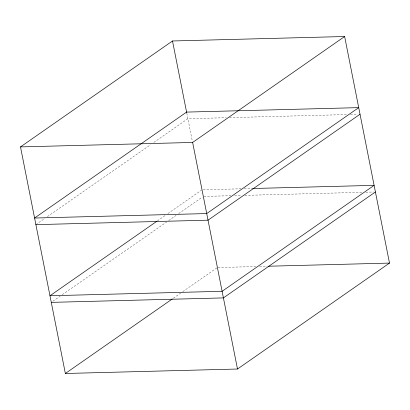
<?xml version="1.0" encoding="UTF-8"?>
<svg xmlns="http://www.w3.org/2000/svg" width="410" height="410" viewBox="0 0 410 410"><rect width="100%" height="100%" fill="white"/><g stroke="black" fill="none" stroke-linecap="round" stroke-linejoin="round"><path stroke-width="0.31" stroke-dasharray="2.05 1.54" d="M35.89 224.644L44.803 218.433M47.422 216.603L150.68 144.643M153.827 142.449L187.893 118.705L226.289 117.711M157.425 220.872L165.286 215.393M167.905 213.569L201.453 190.189M52.854 301.273L60.193 296.158M62.289 294.698L166.593 222.005M168.689 220.539L176.028 215.429M178.652 213.6L202.238 197.164M173.338 298.234L180.677 293.119M182.773 291.659L216.844 267.914M229.487 117.624L347.229 114.569M350.427 114.487L357.469 114.308M203.257 189.789L241.008 188.81M244.211 188.728L251.889 188.528M203.924 196.416L230.799 195.719M234.638 195.616L241.68 195.437M244.878 195.355L361.979 192.316M365.817 192.213L373.5 192.018M218.007 267.535L255.763 266.556M259.602 266.454L267.279 266.254M186.796 113.155L192.387 141.399"/><path stroke-width="0.61" d="M20.5 146.913L172.502 40.979L344.636 36.516L389.5 263.087L237.498 369.02L65.364 373.484L20.5 146.913L192.633 142.449L344.636 36.516M156.902 221.241L49.974 295.759L222.107 291.295L374.11 185.356L252.529 188.513M360.026 114.241L208.024 220.175L35.89 224.644M65.364 373.484L172.292 298.967M375.416 191.967L223.414 297.906L51.281 302.37M268.56 266.223L389.5 263.087M172.502 40.979L186.673 112.524M192.633 142.449L237.498 369.02M186.586 112.094L34.584 218.033L206.717 213.569L358.719 107.63L186.586 112.094"/></g></svg>
